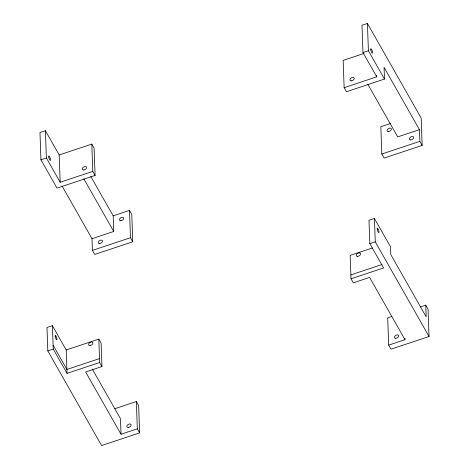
<?xml version="1.0" encoding="UTF-8"?>
<svg xmlns="http://www.w3.org/2000/svg" width="469" height="469" viewBox="0 0 469 469"><rect width="100%" height="100%" fill="white"/><g stroke="black" fill="none" stroke-linecap="round" stroke-linejoin="round"><path stroke-width="0.7" d="M59.188 154.958L45.399 130.687L39.965 132.498L40.944 159.8L57.03 188.11L95.084 175.441L94.099 148.14L91.801 144.094L59.188 154.958L60.167 182.259L92.786 171.396L91.801 144.094M422.164 145.396L421.185 118.094L367.42 23.45L361.986 25.262L362.965 52.563L376.754 76.828L344.135 87.691L346.433 91.736L384.486 79.062L384.064 67.366L419.45 129.649L419.866 141.351L422.164 145.396L384.117 158.071L381.819 154.025L380.84 126.724L390.349 123.552M40.944 159.8L46.384 157.989L45.399 130.687M362.965 52.563L368.399 50.752L367.42 23.45M363.973 53.454L343.156 60.39L344.135 87.691M91.994 238.698L113.738 231.457L113.176 215.857L129.485 210.429L131.783 214.474L132.762 241.775L94.715 254.444L92.416 250.399L91.994 238.698L62.025 185.947M419.45 129.649L397.706 136.889L367.737 84.139M92.416 250.399L130.464 237.73L129.485 210.429M381.819 154.025L419.866 141.351M66.193 349.962L98.812 339.099L99.651 362.502L67.038 373.365L66.193 349.962L52.411 325.691L46.976 327.503L47.815 350.906L101.58 445.55L139.633 432.881L138.648 405.579L136.35 401.534L114.905 408.675M425.758 305.155L426.174 316.856L390.794 254.567L390.513 246.77L374.426 218.454L368.992 220.266L369.83 243.669L383.619 267.934L351.005 278.797L353.304 282.842L369.607 277.408L404.993 339.697L388.684 345.131L390.982 349.176L429.035 336.502L428.056 309.2L425.758 305.155L420.218 307.002M47.815 350.906L53.249 349.094L52.411 325.691M369.83 243.669L375.27 241.857L374.426 218.454M372.368 248.001L350.161 255.394L351.005 278.797M99.51 358.603L66.897 369.461L53.108 345.196M350.865 274.898L382.088 264.498M98.812 339.099L101.111 343.144L101.949 366.547L85.639 371.976L121.025 434.265L137.335 428.836L136.35 401.534M391.855 316.446L387.705 317.83L388.684 345.131M368.399 50.752L384.486 79.062M375.27 241.857L429.035 336.502M92.786 171.396L95.084 175.441M130.464 237.73L132.762 241.775M90.793 176.45L113.176 215.857M83.769 178.707L113.738 231.457M46.384 157.989L60.167 182.259M99.651 362.502L101.949 366.547M137.335 428.836L139.633 432.881M92.305 369.085L120.463 418.665L121.025 434.265M53.249 349.094L67.038 373.365M404.94 338.278L404.993 339.697M376.701 75.392L376.754 76.828M395.76 338.284A2.363 1.454 -29.6 0 0 398.791 335.71A2.363 1.454 -29.6 0 0 395.338 335.698A2.363 1.454 -29.6 0 0 395.76 338.284M377.24 229.388A2.363 0.569 71.6 0 0 378.823 232.618A2.363 0.569 71.6 0 0 378.19 229.118A2.363 0.569 71.6 0 0 377.24 229.388M357.513 256.35A2.363 1.454 -29.6 0 0 360.55 253.776A2.363 1.454 -29.6 0 0 357.097 253.764A2.363 1.454 -29.6 0 0 357.513 256.35M370.762 49.808A2.363 0.569 71.6 0 0 372.327 53.214A2.363 0.569 71.6 0 0 371.823 49.878A2.363 0.569 71.6 0 0 370.762 49.808M351.211 80.844A2.363 1.454 -29.6 0 0 354.242 78.27A2.363 1.454 -29.6 0 0 350.789 78.259A2.363 1.454 -29.6 0 0 351.211 80.844M410.633 139.938A2.363 1.454 -29.6 0 0 413.664 137.364A2.363 1.454 -29.6 0 0 410.217 137.353A2.363 1.454 -29.6 0 0 410.633 139.938M388.332 131.578A2.363 1.454 -29.6 0 0 391.363 129.004A2.363 1.454 -29.6 0 0 387.91 128.993A2.363 1.454 -29.6 0 0 388.332 131.578M90.036 345.477A2.363 1.454 -29.6 0 0 92.856 342.78A2.363 1.454 -29.6 0 0 89.286 343.038A2.363 1.454 -29.6 0 0 90.036 345.477M55.225 336.625A2.363 0.569 71.6 0 0 56.808 339.855A2.363 0.569 71.6 0 0 56.169 336.355A2.363 0.569 71.6 0 0 55.225 336.625M128.283 427.411A2.363 1.454 -29.6 0 0 131.103 424.715A2.363 1.454 -29.6 0 0 127.527 424.973A2.363 1.454 -29.6 0 0 128.283 427.411M99.668 243.546A2.363 1.454 -29.6 0 0 102.488 240.849A2.363 1.454 -29.6 0 0 98.918 241.107A2.363 1.454 -29.6 0 0 99.668 243.546M83.734 169.971A2.363 1.454 -29.6 0 0 86.548 167.275A2.363 1.454 -29.6 0 0 82.978 167.533A2.363 1.454 -29.6 0 0 83.734 169.971M48.747 157.045A2.363 0.569 71.6 0 0 50.306 160.451A2.363 0.569 71.6 0 0 49.802 157.115A2.363 0.569 71.6 0 0 48.747 157.045M120.855 220.706A2.363 1.454 -29.6 0 0 123.669 218.009A2.363 1.454 -29.6 0 0 120.099 218.267A2.363 1.454 -29.6 0 0 120.855 220.706"/></g></svg>
